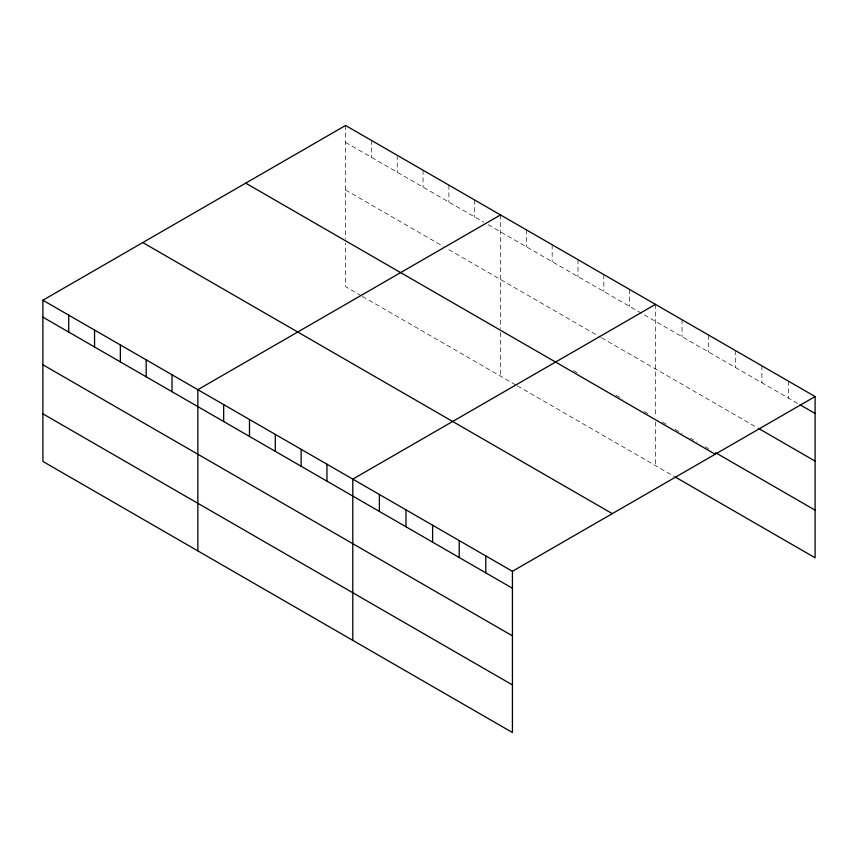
<?xml version="1.0" encoding="UTF-8"?>
<svg xmlns="http://www.w3.org/2000/svg" width="858" height="858" viewBox="0 0 858 858"><rect width="100%" height="100%" fill="white"/><g stroke="black" fill="none" stroke-linecap="round" stroke-linejoin="round"><path stroke-width="0.64" stroke-dasharray="4.29 3.22" d="M345.581 142.407L483.676 222.136M488.17 224.732L797.747 403.464M345.581 190.026L443.264 246.418M448.873 249.657L600.45 337.173M601.565 337.816L757.26 427.702M573.498 370.667L577.992 373.262M616.162 395.302L622.897 399.195M644.24 411.508L648.723 414.103M662.408 421.997L667.031 424.667M675.128 429.343L682.067 433.354M690.164 438.03L697.104 442.031M705.201 446.707L708.676 448.713M361.293 295.774L345.581 286.701L345.581 243.05M362.419 296.418L516.237 385.221M517.363 385.875L673.97 476.287M788.491 381.199L788.491 398.123M761.883 365.83L761.883 382.765M735.285 350.472L735.285 367.396M708.676 335.113L708.676 352.037M682.067 319.744L682.067 336.679M655.458 304.386L655.458 416.698M655.458 421.954L655.458 465.604M629.643 289.478L629.643 306.403M603.817 274.571L603.817 291.495M577.992 259.663L577.992 276.587M552.166 244.755L552.166 261.679M526.34 229.847L526.34 246.772M500.525 214.929L500.525 328.539M500.525 332.507L500.525 376.147M474.699 200.021L474.699 216.956M448.873 185.113L448.873 202.048M423.048 170.206L423.048 187.13M397.222 155.298L397.222 172.222M371.407 140.39L371.407 157.314M345.581 125.483L345.581 239.082"/><path stroke-width="1.29" d="M42.9 300.225L512.419 571.299L512.419 732.518L42.9 461.443L42.9 300.225L345.581 125.483L815.1 396.557L815.1 557.775L675.128 476.962M500.525 214.929L197.844 389.682L197.844 550.9M655.458 304.386L352.788 479.139L352.788 640.358M512.419 571.299L815.1 396.557M800.064 404.804L815.1 413.481M758.418 428.367L815.1 461.1M715.615 452.724L815.1 510.156M245.699 183.151L715.218 454.225M142.782 242.557L612.301 513.642M42.9 317.16L512.419 588.234M42.9 364.768L512.419 635.842M42.9 413.835L512.419 684.909M485.81 555.941L485.81 572.876M459.212 540.583L459.212 557.507M432.604 525.225L432.604 542.149M405.995 509.856L405.995 526.791M379.386 494.498L379.386 511.432M326.962 464.232L326.962 481.156M301.137 449.324L301.137 466.248M275.311 434.416L275.311 451.34M249.485 419.498L249.485 436.432M223.67 404.59L223.67 421.525M172.018 374.774L172.018 391.698M146.192 359.867L146.192 376.791M120.367 344.959L120.367 361.883M94.552 330.051L94.552 346.975M68.726 315.133L68.726 332.067"/></g></svg>
